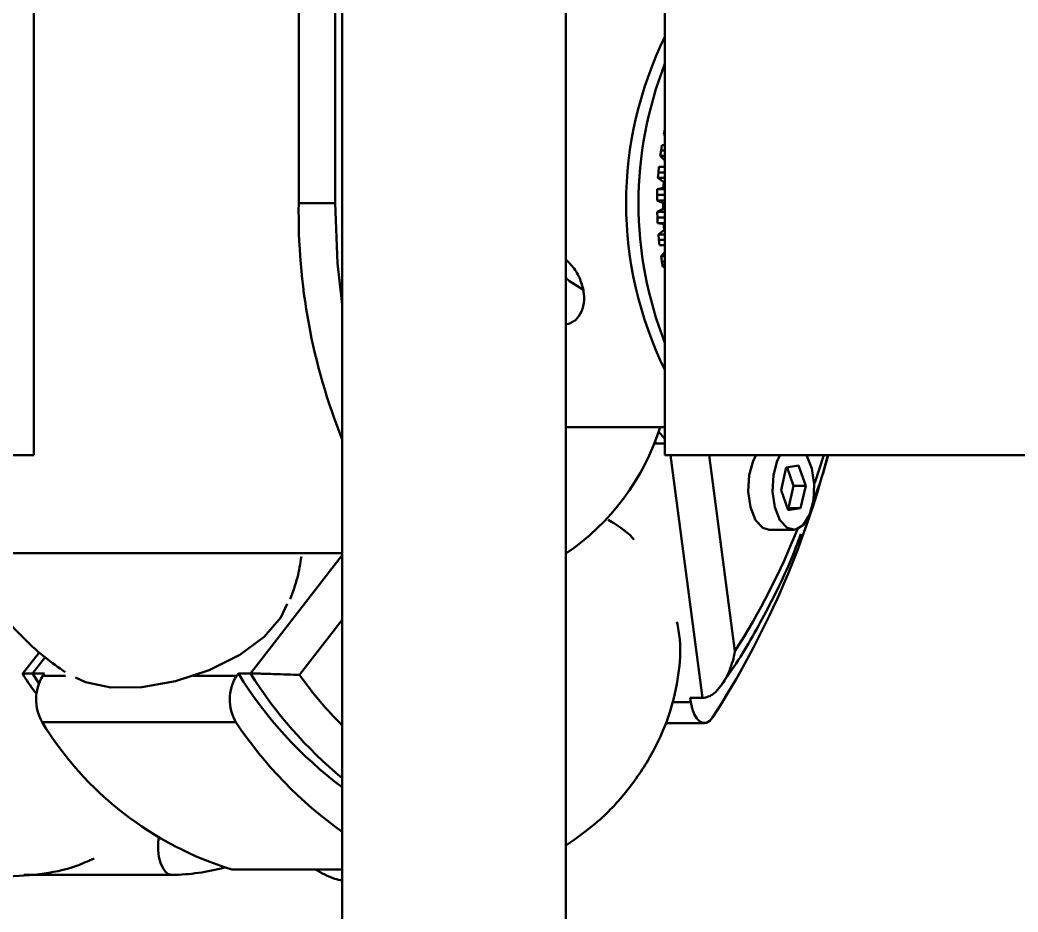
# Model space of a CAD drawing. Header units: millimetres. Extents: x 263 to 2983, y 441 to 2500.
# Drawn here: x 1797.79 to 1833.47, y 2439.77 to 2471.65 of the extents above; entities that cross this region are included whole.
import ezdxf

# ---------------------------------------------------------------- set-up
doc = ezdxf.new("R2010")
doc.units = ezdxf.units.MM
doc.header["$LTSCALE"] = 0.5
doc.layers.add('BOL', color=7, linetype='Continuous', lineweight=50)

msp = doc.modelspace()

# ---------------------------------------------------------------- linework, layer by layer
at = {"layer": 'BOL'}
for p, q in [((1817.309, 2283.896), (1817.309, 2483.696)), ((1807.754, 2465.096), (1807.754, 2483.596)), ((1798.282, 2482.096), (1798.282, 2456.096)), ((1820.848, 2456.096), (1820.848, 2482.096)), ((1809.053, 2465.096), (1809.053, 2479.696)), ((1809.309, 2479.696), (1809.309, 2283.896)), ((1820.808, 2467.56), (1820.848, 2467.735)), ((1820.808, 2467.56), (1820.848, 2467.505)), ((1820.848, 2467.56), (1820.808, 2467.56)), ((1820.677, 2466.795), (1820.707, 2466.986)), ((1820.737, 2467.177), (1820.707, 2466.986)), ((1820.848, 2466.986), (1820.707, 2466.986)), ((1820.848, 2467.177), (1820.737, 2467.177)), ((1820.848, 2466.795), (1820.677, 2466.795)), ((1820.677, 2466.795), (1820.848, 2466.622)), ((1820.595, 2466.004), (1820.613, 2466.201)), ((1820.63, 2466.398), (1820.613, 2466.201)), ((1820.848, 2466.201), (1820.613, 2466.201)), ((1820.848, 2466.398), (1820.63, 2466.398)), ((1820.848, 2466.004), (1820.595, 2466.004)), ((1820.595, 2466.004), (1820.803, 2465.856)), ((1820.848, 2465.856), (1820.803, 2465.856)), ((1820.573, 2465.598), (1820.569, 2465.398)), ((1820.573, 2465.598), (1820.793, 2465.649)), ((1820.848, 2465.598), (1820.573, 2465.598)), ((1820.848, 2465.649), (1820.793, 2465.649)), ((1807.754, 2465.096), (1809.053, 2465.096)), ((1820.563, 2465.199), (1820.569, 2465.398)), ((1820.848, 2465.199), (1820.563, 2465.199)), ((1820.563, 2465.199), (1820.779, 2465.103)), ((1820.848, 2465.398), (1820.569, 2465.398)), ((1820.848, 2465.103), (1820.779, 2465.103)), ((1820.567, 2464.79), (1820.782, 2464.895)), ((1820.848, 2464.79), (1820.567, 2464.79)), ((1820.567, 2464.79), (1820.575, 2464.591)), ((1820.848, 2464.895), (1820.782, 2464.895)), ((1820.582, 2464.391), (1820.575, 2464.591)), ((1820.848, 2464.591), (1820.575, 2464.591)), ((1820.848, 2464.391), (1820.582, 2464.391)), ((1820.582, 2464.391), (1820.802, 2464.351)), ((1820.612, 2463.987), (1820.818, 2464.145)), ((1820.848, 2464.351), (1820.802, 2464.351)), ((1820.848, 2464.145), (1820.818, 2464.145)), ((1820.848, 2463.987), (1820.612, 2463.987)), ((1820.612, 2463.987), (1820.632, 2463.792)), ((1820.651, 2463.595), (1820.632, 2463.792)), ((1820.848, 2463.792), (1820.632, 2463.792)), ((1820.848, 2463.595), (1820.651, 2463.595)), ((1820.706, 2463.202), (1820.848, 2463.354)), ((1820.848, 2463.202), (1820.706, 2463.202)), ((1820.706, 2463.202), (1820.739, 2463.013)), ((1820.77, 2462.823), (1820.739, 2463.013)), ((1820.848, 2463.013), (1820.739, 2463.013)), ((1820.848, 2462.823), (1820.77, 2462.823)), ((1817.309, 2457.096), (1820.848, 2457.096)), ((1820.848, 2456.673), (1820.613, 2456.937)), ((1820.553, 2456.507), (1820.474, 2456.603)), ((1820.553, 2456.507), (1820.432, 2456.507)), ((1820.848, 2456.507), (1820.553, 2456.507)), ((1798.282, 2456.096), (1797.416, 2456.096)), ((1910.848, 2456.096), (1820.848, 2456.096)), ((1822.186, 2447.421), (1821.04, 2456.096)), ((1822.423, 2456.096), (1823.349, 2449.088)), ((1825.185, 2455.652), (1824.998, 2454.85)), ((1825.626, 2455.727), (1825.185, 2455.652)), ((1825.446, 2455.001), (1825.218, 2455.657)), ((1825.879, 2455.001), (1825.626, 2455.727)), ((1824.998, 2454.85), (1825.251, 2454.125)), ((1825.259, 2454.2), (1825.446, 2455.001)), ((1825.446, 2455.001), (1825.879, 2455.001)), ((1825.692, 2454.2), (1825.879, 2455.001)), ((1825.226, 2454.195), (1825.259, 2454.2)), ((1825.251, 2454.125), (1825.692, 2454.2)), ((1825.259, 2454.2), (1825.692, 2454.2)), ((1824.573, 2453.426), (1825.439, 2453.426)), ((1792.82, 2452.596), (1809.309, 2452.596)), ((1806.028, 2448.291), (1809.309, 2452.521)), ((1809.309, 2450.215), (1807.778, 2448.242)), ((1798.487, 2449.06), (1797.878, 2448.275)), ((1798.684, 2448.871), (1798.234, 2448.291)), ((1798.234, 2448.291), (1798.667, 2448.291)), ((1798.234, 2448.291), (1798.464, 2447.945)), ((1798.667, 2448.291), (1798.6, 2448.205)), ((1798.6, 2448.205), (1799.417, 2448.205)), ((1803.981, 2448.205), (1805.528, 2448.205)), ((1805.595, 2448.291), (1805.528, 2448.205)), ((1806.028, 2448.291), (1805.595, 2448.291)), ((1821.101, 2447.267), (1821.773, 2447.267)), ((1822.186, 2447.421), (1821.753, 2447.421)), ((1821.753, 2447.421), (1821.773, 2447.267)), ((1805.507, 2446.553), (1798.579, 2446.553)), ((1820.855, 2446.523), (1822.257, 2446.523)), ((1805.419, 2441.286), (1805.361, 2441.292)), ((1805.361, 2441.292), (1809.309, 2441.292)), ((1805.419, 2441.286), (1809.309, 2441.286)), ((1803.223, 2441.096), (1797.931, 2441.096))]:
    msp.add_line(p, q, dxfattribs=at)
at = {"layer": 'BOL', "flags": 128}
for points in [[(1809.309, 2461.478), (1809.141, 2462.956), (1809.053, 2465.096)], [(1817.906, 2462.019), (1817.43, 2462.316), (1817.309, 2462.431)], [(1824.105, 2456.099), (1823.999, 2455.892), (1823.858, 2455.379), (1823.825, 2454.798), (1823.907, 2454.236), (1824.089, 2453.778), (1824.346, 2453.496), (1824.573, 2453.426)], [(1824.969, 2456.096), (1824.865, 2455.892), (1824.724, 2455.379), (1824.691, 2454.798), (1824.773, 2454.236), (1824.955, 2453.778), (1825.212, 2453.496), (1825.503, 2453.431)], [(1825.503, 2453.431), (1825.784, 2453.594), (1826.012, 2453.96), (1826.153, 2454.472), (1826.186, 2455.054), (1826.104, 2455.616), (1825.922, 2456.073), (1825.908, 2456.096)], [(1826.185, 2455.066), (1826.201, 2455.112), (1826.522, 2456.096)], [(1799.77, 2448.151), (1800.126, 2447.982), (1801.033, 2447.792), (1802.14, 2447.805), (1803.349, 2448.02), (1804.551, 2448.417), (1805.642, 2448.962), (1806.522, 2449.605), (1807.115, 2450.29), (1807.337, 2450.787)], [(1821.773, 2447.267), (1821.818, 2447.042), (1821.889, 2446.845), (1821.982, 2446.688), (1822.09, 2446.58), (1822.209, 2446.528), (1822.33, 2446.534), (1822.447, 2446.598), (1822.553, 2446.717)], [(1802.744, 2442.401), (1802.724, 2442.222), (1802.724, 2441.98), (1802.752, 2441.744), (1802.808, 2441.529), (1802.889, 2441.347), (1802.989, 2441.21), (1803.102, 2441.125), (1803.223, 2441.096)]]:
    msp.add_lwpolyline(points, dxfattribs=at)
at = {"layer": 'BOL'}
for centre, radius, start, end in [((1832.931, 2465.096), 13.47, 153.768, 206.232), ((1833.537, 2465.096), 13.635, 158.5276, 201.4724), ((1832.974, 2465.083), 12.194, 176.3666, 177.3413), ((1829.461, 2464.735), 21.71, 179.0469, 201.8441), ((1833.064, 2465.098), 12.284, 179.9745, 180.9448), ((1832.315, 2465.072), 11.534, 183.5837, 184.6076), ((1812.494, 2459.682), 8.581, 304.1351, 342.4579), ((1795.326, 2464.268), 32.393, 327.192, 345.3873), ((1801.7, 2462.924), 25.693, 327.4161, 338.3708), ((1799.984, 2447.361), 1.621, 148.6211, 209.9157), ((1806.912, 2447.361), 1.621, 148.6211, 209.9157), ((1818.147, 2456.032), 14.747, 211.6615, 233.1825), ((1819.271, 2456.614), 15.641, 212.1484, 230.4416), ((1820.329, 2457.302), 15.479, 215.8268, 224.6118), ((1808.882, 2452.833), 12.066, 211.3665, 253.0343), ((1817.888, 2454.771), 14.86, 213.5768, 234.7414), ((1803.126, 2448.603), 7.508, 270.7385, 285.2183)]:
    msp.add_arc(centre, radius, start, end, dxfattribs=at)
for points, knots in [([(1817.309, 2460.768), (1817.371, 2460.783), (1817.562, 2460.83), (1817.786, 2461.054), (1817.949, 2461.411), (1817.97, 2461.856), (1817.853, 2462.326), (1817.631, 2462.764), (1817.412, 2462.982), (1817.309, 2463.084)], [0, 0, 0, 0, 0.073505, 0.230236, 0.389428, 0.548794, 0.705797, 0.861599, 1, 1, 1, 1]), ([(1826.144, 2454.45), (1826.225, 2454.658), (1826.428, 2455.176), (1826.586, 2455.752), (1826.68, 2456.096)], [0, 0, 0, 0, 0.40152, 1, 1, 1, 1]), ([(1819.747, 2453.076), (1819.726, 2453.098), (1819.455, 2453.404), (1819.126, 2453.603), (1818.821, 2453.788)], [0, 0, 0, 0, 0.074476, 1, 1, 1, 1]), ([(1822.891, 2447.919), (1823.035, 2448.124), (1823.592, 2448.915), (1824.475, 2450.483), (1825.269, 2452.087), (1825.635, 2453.087), (1825.708, 2453.285)], [0, 0, 0, 0, 0.134451, 0.519928, 0.90523, 1, 1, 1, 1]), ([(1795.569, 2452.637), (1795.741, 2452.328), (1796.237, 2451.438), (1797.293, 2450.173), (1798.416, 2449.038), (1799.162, 2448.512), (1799.408, 2448.338)], [0, 0, 0, 0, 0.180191, 0.518033, 0.841317, 1, 1, 1, 1]), ([(1807.45, 2450.952), (1807.544, 2451.205), (1807.726, 2451.693), (1807.808, 2452.222), (1807.847, 2452.478)], [0, 0, 0, 0, 0.517382, 1, 1, 1, 1]), ([(1817.309, 2442.151), (1817.696, 2442.421), (1818.542, 2443.013), (1819.596, 2444.175), (1820.465, 2445.498), (1821.052, 2446.865), (1821.35, 2448.203), (1821.434, 2449.287), (1821.317, 2449.929), (1821.278, 2450.139)], [0, 0, 0, 0, 0.148564, 0.324913, 0.493098, 0.651884, 0.799701, 0.934404, 1, 1, 1, 1]), ([(1822.186, 2447.421), (1822.257, 2447.43), (1822.398, 2447.449), (1822.635, 2447.601), (1822.916, 2447.904), (1823.189, 2448.42), (1823.308, 2448.852), (1823.349, 2449.086), (1823.349, 2449.088)], [0, 0, 0, 0, 0.1076494, 0.2144347, 0.3827721, 0.6639494, 0.9970232, 1, 1, 1, 1]), ([(1787.745, 2448.503), (1787.795, 2448.281), (1787.961, 2447.538), (1788.537, 2446.328), (1789.479, 2444.879), (1790.725, 2443.566), (1792.203, 2442.477), (1793.79, 2441.688), (1795.407, 2441.205), (1796.986, 2441.008), (1798.457, 2441.086), (1799.609, 2441.309), (1800.227, 2441.591), (1800.434, 2441.685)], [0, 0, 0, 0, 0.042546, 0.142515, 0.244907, 0.359078, 0.470413, 0.577976, 0.681076, 0.779136, 0.871384, 0.956811, 1, 1, 1, 1]), ([(1797.891, 2448.271), (1797.886, 2448.272), (1797.86, 2448.276), (1797.918, 2448.283), (1798.041, 2448.29), (1798.169, 2448.291), (1798.234, 2448.291)], [0, 0, 0, 0, 0.109496, 0.501143, 0.74961, 1, 1, 1, 1]), ([(1797.887, 2448.269), (1798.024, 2448.054), (1798.174, 2447.817), (1798.338, 2447.618), (1798.354, 2447.6)], [0, 0, 0, 0, 0.908436, 1, 1, 1, 1]), ([(1806.028, 2448.291), (1806.102, 2448.291), (1806.25, 2448.29), (1806.539, 2448.283), (1806.926, 2448.271), (1807.38, 2448.255), (1807.654, 2448.245), (1807.777, 2448.242), (1807.778, 2448.242)], [0, 0, 0, 0, 0.107631, 0.214435, 0.382785, 0.663952, 0.99703, 1, 1, 1, 1]), ([(1808.348, 2441.286), (1808.574, 2441.16), (1808.88, 2440.99), (1809.22, 2440.912), (1809.309, 2440.891)], [0, 0, 0, 0, 0.73804, 1, 1, 1, 1])]:
    msp.add_open_spline(points, degree=3, knots=knots, dxfattribs=at)

doc.saveas('drawing.dxf')
